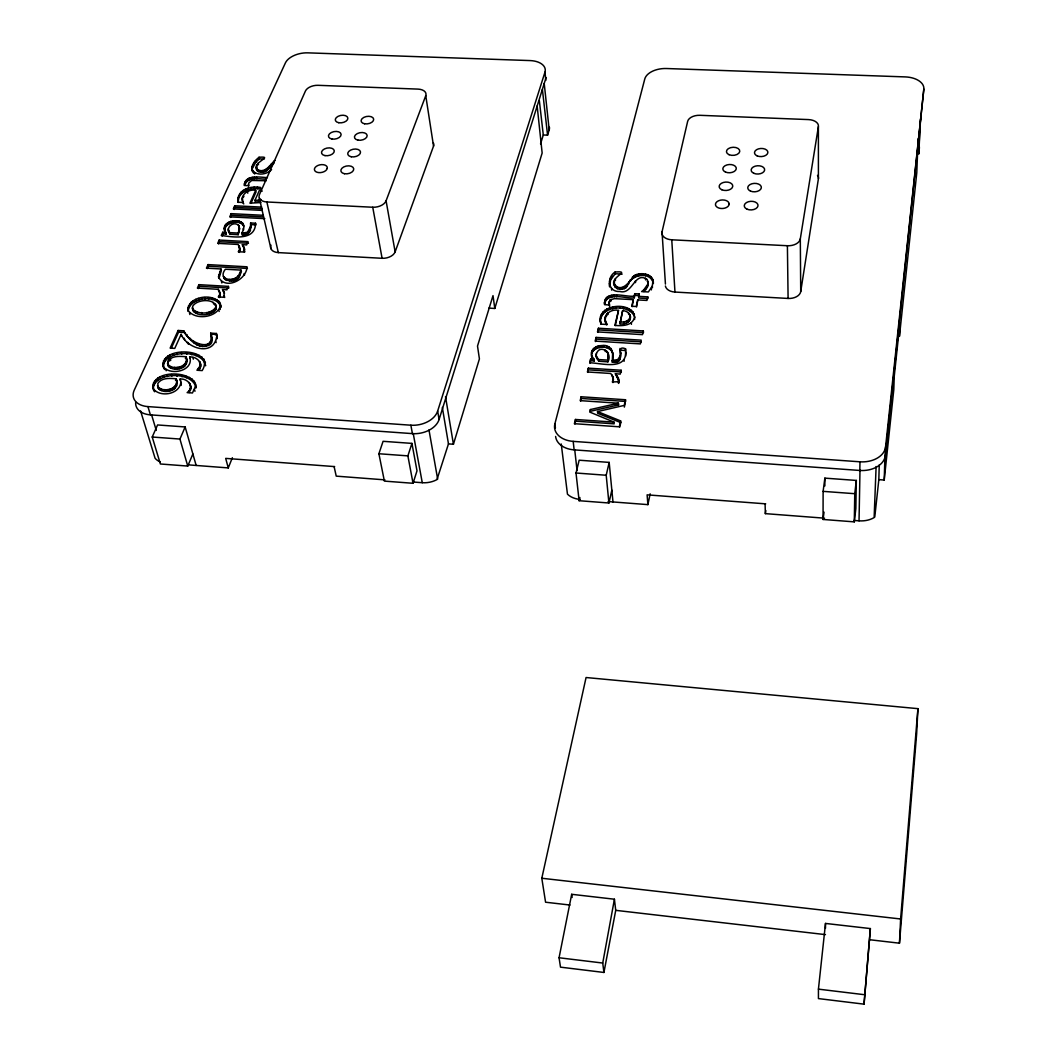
<?xml version="1.0" encoding="UTF-8"?>
<svg xmlns="http://www.w3.org/2000/svg" width="1057" height="1057" viewBox="0 0 1057 1057"><rect width="100%" height="100%" fill="white"/><g stroke="black" fill="none" stroke-linecap="round" stroke-linejoin="round"><path stroke-width="1.5" d="M823.059 519.463L823.112 491.36L824.87 478.134L856.329 480.433L855.84 508.602L854.294 521.867L823.059 519.463L824.024 512.13M824.856 485.943L824.87 478.134M220.477 305.803C217.663 291.507 185.649 295.709 188.186 311.419C189.005 297.004 217.914 293.714 220.9 307.455L220.477 305.803C216.659 318.249 194.012 320.548 187.736 309.767M825.491 928.231L825.504 923.435L870.373 928.574L864.045 1004.15L818.435 998.588L818.435 989.141L825.504 923.435M854.294 521.867L854.756 493.698L856.329 480.433M555.599 436.449A22.686 15.895 -6.2 0 0 574.136 449.872L859.817 470.457L859.975 461.803A23.677 16.568 1.3 0 0 885.581 446.82L923.831 89.105A19.872 11.574 -0.3 0 0 905.321 76.91L666.478 68.52A19.185 11.204 -4.4 0 0 644.77 79.011L554.899 423.791L555.401 428.032M854.109 520.454L859.037 520.824L859.988 470.325M609.638 306.464L609.176 301.826L610.153 299.897L614.461 298.642L633.315 299.66L632.192 306.649M609.281 305.235L609.176 301.826M205.111 364.15L205.56 365.801C203.367 349.669 165.381 349.101 163.188 366.343L164.707 369.488C153.86 345.203 217.095 346.63 202.164 370.597L196.919 370.241L199.707 366.449L200.288 363.08M198.425 368.576L198.875 370.227C204.331 363.885 196.84 356.315 189.837 356.989L190.286 358.64M859.037 520.824A20.598 14.824 1.9 0 0 874.139 517.573L876.108 466.507M864.045 1004.15L870.373 928.574M874.773 517.071L878.829 479.64L879.239 464.961M195.453 386.4L192.453 392.979L187.142 392.623C194.832 387.021 187.855 378.181 180.06 379.053L181.355 383.77L180.892 382.119C179.69 394.499 159.937 397.868 153.12 388.566C155.26 370.994 193.854 371.549 195.915 388.051C196.628 368.074 144.333 369.369 154.639 391.764L154.15 390.112M188.675 390.905L189.137 392.57L191 388.593L190.128 383.797M878.829 479.64L884.22 480.037L884.96 455.554M859.817 470.457A23.584 16.568 1.4 0 0 885.317 455.488L885.581 446.82M648.113 283.765L643.779 289.882L643.911 291.573L648.232 285.469L647.267 279.497C634.425 270.711 632.866 295.114 619.825 291.468C608.132 292.379 606.216 277.621 615.068 272.045C632.416 270.671 609.215 277.053 614.368 285.35C615.954 290.609 624.581 290.398 627.33 286.156C629.985 274.503 650.65 270.473 653.371 283.527C654.006 273.446 640.304 271.438 633.645 276.036C629.893 282.153 620.433 293.846 614.223 283.659M648.232 285.469L648.205 281.4M919.775 128.016L918.758 154.071L920.541 118.873M917.753 148.495L916.776 172.806L899.441 336.337L899.903 323.125L894.235 376.424L893.799 389.65L884.22 480.037M918.018 142.008L918.15 138.771M923.831 89.105L885.317 455.488M870.043 939.779L899.467 943.188L900.617 918.982L917.925 708.652L586.067 677.524L541.805 878.248L545.571 902.216L569.987 905.043M618.675 380.811L618.57 383.414L618.292 377.693L615.359 373.768L620.261 374.086L621.172 370.254L588.353 368.153L587.401 371.972L610.708 373.478L612.901 376.556L612.968 382.581M618.834 382.515L618.755 379.291M591.576 351.717L592.171 358.059C588.987 351.598 594.774 345.335 601.42 345.613C611.514 343.644 614.804 354.227 612.28 362.115C627.805 365.22 613.562 343.816 625.519 348.81L625.665 356.143M917.925 708.652L916.657 733.703L899.467 943.188M620.697 357.107L620.697 352.298M274.979 160.585L273.684 161.47L274.04 163.095C269.945 167.667 264.065 175.858 257.221 170.666C250.284 162.54 275.216 156.04 259.031 157.268C254.829 160.572 250.047 166.068 252.61 171.736L252.266 168.631L255.807 162.223L259.401 158.894L264.012 159.105M614.368 285.35L614.421 280.937M605.093 319.214L606.626 324.803C601.116 316.69 610.087 308.261 618.504 310.414L615.359 325.582M605.251 320.918L605.278 316.836M613.298 381.432L613.258 378.155M218.522 276.775L220.953 268.967L206.432 268.148L208.044 264.607L247.034 266.8C246.611 280.171 224.784 290.53 218.522 276.775L218.931 278.427L221.375 270.618L220.953 268.967M596.135 355.086C598.434 343.036 613.456 352.007 607.894 361.838L598.843 361.256L596.756 358.376L596.135 355.086L596.756 358.376M596.293 356.79L596.267 353.368M135.679 402.255A21.999 14.388 -15.6 0 0 150.398 414.859L412.415 433.621A22.303 15.326 -10.2 0 0 439.091 419.497L546.086 77.505M634.596 319.425C636.103 299.408 593.492 303.412 601.037 324.208L600.429 320.76L600.587 322.451M237.812 199.324C238.842 188.727 251.83 185.834 260.63 187.459L261 189.097C251.91 187.168 237.561 191.066 238.301 202.468L237.812 199.324L238.195 200.962M607.894 361.838L608.026 353.315M226.185 234.059C215.192 218.416 253.191 214.531 241.657 233.267L242.053 234.905L247.919 233.874L250.377 230.558L250.615 222.974L255.53 223.225C255.517 241.34 232.329 236.86 221.257 235.486L222.723 232.263L225.788 232.421L226.185 234.059L223.133 233.901L222.155 236.055M612.28 362.115L612.65 352.377M630.197 318.95C631.28 314.246 627.25 310.666 622.626 310.652L620.01 323.772C625.467 324.988 632.416 320.998 629.998 314.748M267.408 177.642C260.326 177.259 244.854 174.167 244.22 185.477L248.474 185.688L248.778 182.98L251.698 180.47L266.258 180.734M604.459 302.606C606.467 289.248 626.471 297.572 634.16 296.092L634.728 293.687L639.168 293.938L639.3 295.643L634.861 295.392L634.292 297.797C626.616 299.263 606.626 290.952 604.617 304.297L604.459 302.606L604.617 304.693L609.427 304.971L609.136 303.544M216.645 336.906C213.316 356.804 186.891 348.572 181.117 334.329L174.762 348.4L170.124 348.097L178.131 330.471L183.746 330.828C187.433 342.217 215.443 354.082 210.7 333.127L216.434 333.497L217.081 338.557L216.434 333.497M634.808 317.285C630.025 303.848 602.08 304.997 600.416 320.482L600.257 318.791M609.453 285.218L609.612 286.923L610.629 279.854L615.214 273.737L615.068 272.045M824.513 518.181L765.347 513.636L765.836 510.505M665.382 285.985A11.283 7.359 -3.9 0 0 674.961 292.062L788.099 298.444A11.455 7.478 -1.4 0 0 800.717 291.587L818.409 178.739L818.395 126.615A11.072 6.619 -1.8 0 0 808.473 119.586L699.879 115.305A10.9 6.514 -3.7 0 0 687.645 121.383L662.039 231.866L665.434 284.069M800.717 291.587L800.308 238.869L818.395 126.615M168.235 366.132L167.812 361.349C171.591 355.456 179.862 356.249 185.966 356.724C191.766 367.796 172.806 373.689 167.904 365.18L167.812 361.349M158.22 388.329L157.797 383.493C161.602 377.494 169.979 378.274 176.149 378.789C182.029 389.993 162.804 396.084 157.889 387.364M238.182 234.707L239.186 227.215L238.327 224.996C232.408 220.728 224.573 228.827 230.201 234.271L238.182 234.707L239.582 228.867L238.961 226M603.93 972.453L602.728 963.046L614.421 899.216L571.678 894.301L559.061 957.761L560.501 967.155L603.93 972.453L615.729 910.341L614.421 899.216M608.079 501.573L647.888 504.625L650.161 493.817M167.429 363.529C171.749 371.271 189.613 367.202 185.966 356.724M157.401 385.699C161.747 393.666 179.862 389.412 176.149 378.789M612.981 501.943L609.176 462.398L579.157 460.205L576.012 473.007L579.117 500.714L608.924 503L611.844 490.144M643.343 330.933L642.497 334.633L597.482 331.911L598.407 328.238L643.343 330.933L643.475 332.638L598.566 329.929L597.945 332.387M608.924 503L606.203 475.254L609.176 462.398M647.756 296.872L647.875 298.576L638.732 298.048L638.6 296.343L647.756 296.872L646.924 300.439L637.754 299.924L636.208 306.517L631.742 306.266L633.315 299.66M619.759 427.041L620.776 422.628L597.667 413.287L597.496 411.569L620.618 420.911L619.257 426.803L574.374 423.685L575.444 419.47L614.011 422.126L614.17 423.844L575.629 421.175L575.444 419.47M618.437 403.206L590.387 409.548L590.559 411.252L618.596 404.91L618.437 403.206L580.187 400.629L581.152 396.771L625.506 399.744L624.198 405.412L597.496 411.569M624.343 407.117L625.321 402.862M638.6 296.343L639.168 293.938M636.644 306.9L637.754 299.924M619.944 348.466L620.855 354.003M620.01 323.772L622.626 310.652M579.117 500.714L579.883 497.517M618.504 310.414L614.857 325.384C621.78 326.098 632.152 325.913 634.464 317.721M590.387 409.548L589.766 412.085L614.011 422.126M238.869 250.773L238.248 251.725L243.361 252.002L244.273 248.012L242.317 244.682L246.638 244.92L248.078 241.63L219.182 240.071L217.689 243.348L238.221 244.458L240.124 250.086L239.265 252.425L239.728 248.448M241.657 233.267L247.536 232.223L250.654 226.251M244.828 251.024L244.497 252.319L244.101 250.681M218.918 295.934L218.284 296.925L223.489 297.242L224.467 293.053L222.512 289.565L226.911 289.816L228.418 286.381L198.927 284.663L197.368 288.085L218.323 289.314L220.239 295.141L219.341 297.585L219.816 293.489M574.916 423.976L575.629 421.175M580.689 401.052L581.152 396.771M587.89 372.394L588.353 368.153M590.189 363.264L590.652 359.05L594.113 359.261L594.285 360.966L590.823 360.754M595.633 341.583L596.095 337.408L641.216 340.156L640.37 343.895L595.157 341.107L596.095 337.408M590.652 359.05L589.7 362.815C600.217 362.789 626.22 371.099 625.77 351.849L625.916 353.553M183.746 330.828C188.371 338.887 197.778 349.88 208.401 345.454C216.976 342.772 205.322 330.749 216.87 335.148M243.784 203.961C238.235 195.981 248.038 188.635 255.675 190.3L256.058 191.938L250.945 203.406M613.139 379.714L612.32 381.987L618.424 381.709M243.308 224.573L243.705 226.211C239.899 218.627 223.357 222.327 224.784 231.589M215.958 309.212C217.834 297.915 197.144 298.629 192.744 306.173C190.894 317.404 211.625 316.849 215.958 309.212L215.892 305.09M442.328 407.394L448.472 443.887L453.427 444.244L479.416 358.918L477.513 346.062L493.011 295.63L494.795 308.459L488.876 308.102M494.795 308.459L542.149 153.014L537.154 105.951M540.55 143.897L543.298 134.979L547.579 135.151L549.191 129.866A16.489 9.857 -6.7 0 0 549.429 127.263M412.534 481.966L422.272 482.705A19.502 13.741 -10.3 0 0 436.964 479.614L448.472 443.887M643.779 289.882L641.625 291.587L648.364 291.97L652.314 286.064L653.015 280.013M413.036 483.287L417 470.814L411.926 443.398L383.083 441.311L378.895 453.744L384.391 481.107L413.036 483.287L407.883 455.871L411.926 443.398M439.091 419.497L437.651 411.081L544.95 72.206A18.854 10.9 -6.7 0 0 530.072 60.579L307.838 52.85A18.498 10.411 -10.3 0 0 285.416 62.892L134.265 390.086A22.078 14.375 -15.5 0 0 147.927 406.601L150.398 414.859M266.219 179.201C259.573 179.109 247.219 176.162 244.814 185.319L244.431 183.68M612.122 360.411L617.565 359.842L620.538 355.403M619.864 322.068C623.617 322.226 629.06 321.711 630.051 317.245M271.015 245.158A10.781 6.686 -11.8 0 0 278.321 252.61L382.092 258.291A10.861 6.844 -9.9 0 0 395.133 251.857L433.542 146.104A10.266 6.144 -8.7 0 0 433.344 142.92M605.436 318.54L605.859 315.277M395.133 251.857L386.082 200.804L425.76 95.685A10.478 6.091 -8.6 0 0 417.991 89.105L318.038 85.313A10.398 5.959 -10.2 0 0 305.433 91.034L259.454 194.594A11.006 6.633 -11.6 0 0 266.879 201.979L278.321 252.61M591.748 353.421C594.906 345.19 611.038 344.688 612.809 354.082M188.238 464.855L228.259 467.907L232.368 457.721M196.166 465.463L185.147 426.949L157.572 424.954L152.221 437.017L160.373 463.983L187.763 466.071L192.876 453.968M187.763 466.071L179.941 439.051L185.147 426.949M240.137 274.701L241.419 271.755L241.022 270.103L225.392 269.218C216.223 280.541 237.045 286.143 240.137 274.701L239.728 273.05L241.022 270.103M210.7 333.127L212.061 337.896M251.037 227.902L250.998 224.613L255.913 224.864L255.53 223.225M254.948 200.315L258.41 200.183L258.78 201.821L255.318 201.953L254.948 200.315L259.322 190.471L262.268 191.092M255.675 190.3L249.914 203.195L260.973 202.534M263.021 215.284L231.166 213.659L229.726 216.844L264.818 218.654M261.726 207.119L234.76 205.771L233.32 208.929L261.925 210.369M171.26 348.282L178.593 332.123L178.131 330.471M198.333 288.601L199.363 286.315L198.927 284.663M207.397 268.61L208.467 266.258L208.044 264.607M218.601 243.903L219.182 240.071M230.598 217.425L231.166 213.659M234.192 209.511L234.76 205.771M223.437 276.432C227.427 281.928 237.812 279.484 239.728 273.05M243.176 197.567L243.956 196.206M192.361 308.604C197.289 314.827 210.99 314.497 215.536 307.547M256.851 169.028C263.695 174.233 269.588 166.028 273.684 161.47M271.596 169.622C266.919 174.63 256.587 176.242 252.24 170.111M258.41 200.183L261.119 199.522M266.879 201.979L372.738 207.238A11.085 6.791 -9.8 0 0 386.082 200.804M235.143 207.397L262.11 208.757M231.562 215.298L263.404 216.923M662.039 231.866A11.535 7.32 -4 0 0 671.763 239.794L787.399 245.726A11.719 7.452 -1.6 0 0 800.308 238.869M228.418 230.175L229.805 232.632L237.785 233.055M219.592 241.723L248.474 243.269M615.214 273.737L622.163 274.12M208.467 266.258L247.43 268.452M199.363 286.315L228.84 288.033L228.418 286.381M596.254 339.099L641.348 341.873M620.089 350.171L625.665 350.514L625.519 348.81M178.593 332.123L184.195 332.479M596.584 356.671L598.672 359.552L607.735 360.133M588.524 369.858L621.318 371.958L621.172 370.254M581.337 398.476L625.652 401.449L625.506 399.744M615.399 404.699L618.596 404.91M147.927 406.601L410.869 425.205A22.395 15.326 -10.2 0 0 437.651 411.081M554.899 423.791A22.778 15.895 -6.2 0 0 573.185 441.377L859.975 461.803M152.221 437.017L179.941 439.051M378.895 453.744L407.883 455.871M576.012 473.007L606.203 475.254M823.112 491.36L854.756 493.698M334.646 466.599L225.683 458.381L228.259 467.907M765.691 503.845L647.109 494.848L647.888 504.625M384.933 479.865L336.232 476.139L334.091 466.56M541.805 878.248L900.617 918.982M615.729 910.341L825.464 934.626M185.292 358.257L186.415 358.389M559.061 957.761L602.728 963.046M818.435 989.141L864.309 994.69M175.475 380.309L176.625 380.454M164.231 367.836C172.41 375.671 193.775 370.36 189.837 356.989M215.007 304.826L216.328 306.741M186.64 342.006L188.595 344.199L188.146 342.547M618.9 380.996L615.359 373.768M594.113 359.261L591.999 356.354M593.215 359.644L594.285 360.966M199.297 361.956L200.275 363.278M606.467 323.098L607.299 324.512L601.407 324.155L600.878 322.517M238.618 246.109L240.124 250.086M244.273 248.012L244.669 249.663L242.317 244.682M224.11 228.233L225.788 232.421M239.358 227.651L238.327 224.996M256.336 167.297L257.221 170.666M647.386 281.188L648.324 283.104M545.095 74.783L545.386 75.562M608.185 355.02L607.511 351.889M219.697 292.327L220.239 295.141M242.33 199.813L243.321 202.508L238.116 202.244L237.917 200.83M242.714 201.438L243.202 202.931M191.053 386.954L189.15 382.462M140.581 410.948L155.075 458.223A19.251 12.909 -16 0 0 160.268 461.869M162.712 364.691L163.69 367.981M151.587 414.82L156.264 430.41M154.428 381.247L154.917 382.911M153.318 383.163L153.807 384.814M152.697 385.092L153.186 386.756M157.784 378.089L158.259 379.754M160.849 388.87L161.338 390.535M159.435 388.302L159.924 389.954M158.405 387.549L158.894 389.201M155.921 379.569L156.41 381.22M152.631 386.888L153.609 390.218M164.826 389.531L165.302 391.196M160.003 376.86L160.492 378.512M169.292 389.346L169.767 391.011M163.214 375.671L163.69 377.323M167.204 389.571L167.693 391.235M172.925 387.972L173.388 389.637M164.469 359.169L164.945 360.82M163.373 361.045L163.848 362.696M165.711 369.104L166.187 370.756M167.019 374.865L167.495 376.517M171.168 388.817L171.644 390.482M162.765 362.934L163.24 364.586M169.199 359.459L169.675 361.111M176.043 384.259L176.519 385.924M167.772 356.077L168.235 357.728M170.864 366.62L171.34 368.272M169.464 366.052L169.926 367.717M171.459 374.495L171.934 376.147M174.867 386.281L175.343 387.932M168.433 365.326L168.909 366.977M165.936 357.517L166.411 359.169M174.022 387.192L174.497 388.844M180.76 383.731L181.223 385.382M174.788 367.268L175.264 368.919M176.559 374.614L177.034 376.279M169.966 354.861L170.428 356.513M170.296 358.627L170.772 360.278M176.678 381.498L177.153 383.163M179.214 367.07L179.69 368.721M181.553 375.156L182.015 376.82M177.153 367.294L177.629 368.959M173.137 353.685L173.599 355.35M180.06 379.053L180.522 380.718M189.983 388.738L190.445 390.403M182.808 365.722L183.271 367.387M185.847 376.054L186.309 377.719M181.064 366.554L181.54 368.206M176.902 352.893L177.365 354.557M194.514 389.61L194.977 391.275M185.887 362.089L186.349 363.74M189.441 377.349L189.903 379.001M184.724 364.057L185.186 365.722M181.289 352.536L181.751 354.187M190.537 386.941L191 388.593M183.892 364.956L184.354 366.607M184.222 338.148L184.671 339.812M195.347 383.532L195.796 385.197M186.349 352.642L186.812 354.293M194.25 381.062L194.713 382.726M181.117 334.329L181.566 335.981M192.282 379.014L192.744 380.679M186.494 359.38L186.957 361.032M186.997 334.699L187.446 336.351M192.85 357.504L193.312 359.169M191.291 353.17L191.74 354.822M199.707 366.449L200.156 368.1M195.558 354.042L196.007 355.707M190.352 338.293L190.802 339.944M201.94 356.936L202.389 358.587M189.467 312.912L189.903 314.563M187.776 307.931L188.225 309.582M196.47 343.274L196.919 344.939M199.112 355.297L199.562 356.949M199.813 361.613L200.738 364.731M200.249 364.678L200.698 366.343M193.682 341.332L194.131 342.983M191.238 302.117L191.674 303.769M192.348 307.455L192.81 310.256M192.81 309.635L193.259 311.286M202.257 344.873L202.706 346.537M189.626 303.887L190.075 305.539M204.992 361.349L205.428 363M203.895 358.931L204.345 360.582M199.178 344.371L199.628 346.035M188.437 305.909L188.873 307.561M196.747 311.855L197.183 313.506M205.388 344.688L205.824 346.352M193.272 300.624L193.708 302.276M194.99 311.273L195.439 312.925M193.682 310.533L194.131 312.185M198.491 298.444L198.927 300.096M209.867 342.309L210.303 343.961M201.583 312.528L202.019 314.193M207.965 343.789L208.401 345.454M195.717 299.382L196.153 301.034M201.504 297.836L201.94 299.488M211.651 338.293L212.087 339.958M211.123 340.394L211.559 342.045M208.969 312.132L209.405 313.784M204.754 297.546L205.19 299.197M215.694 340.975L216.13 342.64M206.802 312.476L207.238 314.127M213.765 309.926L214.188 311.577M212.457 310.837L212.88 312.489M208.242 297.598L208.678 299.25M210.858 311.577L211.294 313.242M214.571 298.629L214.994 300.28M215.443 304.059L215.879 305.711M215.919 306.253L216.355 307.904M213.276 302.434L213.699 304.086M214.796 308.829L215.218 310.481M211.691 297.968L212.113 299.62M219.882 302.315L220.913 305.632M218.693 300.835L219.116 302.487M219.856 307.812L220.292 309.463M216.91 299.58L217.332 301.232M218.72 309.807L219.156 311.458M219.275 290.675L220.186 293.727M218.323 289.314L218.746 290.966M219.42 294.903L219.843 296.555M219.605 271.979L220.028 273.631M221.428 281.321L221.838 282.972M223.793 291.455L224.216 293.106L222.512 289.565M224.269 295.841L224.692 297.506M218.693 274.609L219.116 276.26M226.185 278.797L226.594 280.449M225.049 278.242L225.458 279.894M224.11 277.489L224.533 279.14M231.245 279.339L231.655 280.99M229.29 279.352L229.713 280.99M234.68 278.546L235.077 280.197M222.723 232.263L223.133 233.901M233.042 279.074L233.452 280.726M238.169 275.837L238.565 277.489M225.458 224.824L225.854 226.475M224.771 225.973L225.167 227.612M225.049 231.298L225.445 232.936M236.134 277.753L236.543 279.405M229.171 221.996L229.567 223.635M227.704 222.816L228.101 224.454M229.805 232.632L230.201 234.271M228.272 228.827L228.827 231.813M226.449 223.767L226.859 225.405M239.173 245.752L240.058 248.739M232.632 220.913L233.029 222.565M239.344 249.782L239.754 251.434M244.114 273.525L244.524 275.177M230.796 221.375L231.192 223.014M239.186 227.215L239.582 228.867M243.599 246.479L243.995 248.131M236.477 220.649L236.874 222.287M238.671 230.109L239.067 231.747M234.562 220.662L234.958 222.3M245.488 233.108L245.885 234.76M242.568 222.921L242.951 224.573M243.136 228.471L243.533 230.109M244.167 233.306L244.55 234.945M241.168 221.745L241.564 223.384M242.582 233.306L242.978 234.958M239.146 220.992L239.529 222.644M248.99 230.743L249.373 232.395M239.82 193.669L240.203 195.307M247.536 232.223L247.919 233.874M238.631 195.756L239.014 197.395M246.598 232.738L246.994 234.39M237.984 197.633L238.367 199.271M243.282 190.339L243.665 191.964M250.615 222.974L250.919 224.797M241.366 191.872L241.749 193.497M249.994 228.907L250.377 230.558M242.225 197.963L242.621 199.601M245.647 180.839L246.03 182.478M247.43 191.555L247.8 193.193M244.973 182.029L245.356 183.654M245.541 189.071L245.924 190.709M248.95 178.21L249.333 179.835M250.958 187.472L251.341 189.111M247.642 178.937L248.012 180.562M248.448 184.46L248.831 186.085M246.545 179.809L246.915 181.447M248.118 188.106L248.501 189.745M252.253 177.285L252.636 178.924M254.063 187.155L254.433 188.793M250.483 177.655L250.866 179.28M613.417 379.859L612.901 376.556M253.891 162.58L254.261 164.205M256.521 177.127L256.891 178.765M252.597 164.984L252.967 166.61M254.327 172.423L254.697 174.048M257.419 187.155L257.789 188.793M253.112 171.419L253.482 173.057M259.335 198.095L270.909 248.672M251.896 166.993L252.266 168.631M254.261 177.114L254.645 178.739M260.749 170.6L261.119 172.238M258.119 163.082L258.489 164.707M258.384 170.137L258.754 171.776M256.957 164.945L256.825 169.873M255.437 160.585L255.807 162.223M264.699 170.058L265.069 171.683M262.849 170.521L263.219 172.146M259.031 157.268L259.401 158.894M267.791 167.891L268.148 169.516M266.338 169.186L266.694 170.824M271.424 163.624L271.781 165.262M269.522 165.896L269.879 167.521M630.131 316.453L630.355 317.602M410.869 425.205L412.415 433.621M372.738 207.238L382.092 258.291M413.247 433.555L422.272 482.705M428.983 429.935L437.664 479.138M445.512 396.626L453.427 444.244M425.76 95.685L433.542 146.104M571.678 894.301L572.128 897.485M223.688 276.815L223.859 278.07M561.241 443.98L567.464 494.161A19.832 14.23 -6.1 0 0 580.267 499.433M539.347 100.692L543.298 134.979M542.4 89.422L547.579 135.151M574.731 449.78L577.056 470.603M573.185 441.377L574.136 449.872M544.223 83.503L549.191 129.866M544.95 72.206L545.822 80.385M592.105 350.395L592.277 352.087M595.659 347.119L595.818 348.823M594.193 348.057L594.351 349.748M592.99 349.154L593.162 350.858M599.306 345.89L599.464 347.594M598.672 359.552L598.843 361.256M597.35 346.405L597.509 348.11M600.574 316.598L600.733 318.302M601.42 345.613L601.578 347.317M598.407 328.238L598.566 329.929M608.079 356.685L608.237 358.389M606.626 346.049L606.784 347.753M602.807 312.106L602.952 313.797M606.586 350.713L606.744 352.417M605.106 349.88L605.265 351.571M601.459 314.193L601.618 315.884M603.573 345.613L603.732 347.317M607.973 312.753L608.132 314.457M610.893 348.334L611.052 350.039M605.978 298.114L606.137 299.818M606.877 308.882L607.035 310.586M606.758 313.916L606.916 315.607M605.212 299.303L605.357 301.007M612.056 374.984L612.201 376.702M604.71 300.677L604.855 302.381M609.07 346.947L609.228 348.638M604.604 310.335L604.763 312.026M605.608 321.354L605.767 323.059M609.202 283.276L609.347 284.967M609.929 295.643L610.074 297.334M617.182 375.896L617.341 377.6M610.153 299.897L610.312 301.589M620.618 420.911L620.776 422.628M614.949 360.477L615.108 362.181M609.559 307.785L609.704 309.49M608.33 296.277L608.488 297.968M612.743 354.808L612.901 356.513M612.082 350.263L612.241 351.968M613.179 360.477L613.337 362.181M607.022 297.109L607.18 298.801M619.812 357.543L619.957 359.248M614.051 295.048L614.196 296.753M611.765 275.864L611.911 277.568M618.504 359.248L618.649 360.952M610.47 278.163L610.629 279.854M611.514 288.429L611.659 290.12M611.831 295.233L611.99 296.938M617.565 359.842L617.711 361.547M612.598 307.072L612.743 308.776M609.532 280.937L609.691 282.629M618.292 377.693L618.437 379.397M610.933 299.316L611.091 301.007M616.403 360.265L616.548 361.97M623.947 359.591L624.092 361.296M617.143 286.989L617.288 288.693M615.319 278.784L615.465 280.475M616.575 295.088L616.72 296.792M615.187 285.681L615.333 287.385M614.566 284.756L614.712 286.447M615.993 306.728L616.152 308.433M623.709 321.949L623.855 323.64M619.904 287.544L620.049 289.248M619.772 306.768L619.917 308.472M627.845 320.535L627.99 322.24M626.603 307.864L626.748 309.569M624.198 286.949L624.343 288.653M626.603 321.209L626.748 322.913M622.229 287.464L622.375 289.169M623.432 307.164L623.564 308.855M628.69 282.153L628.823 283.844M631.306 322.636L631.439 324.327M629.311 308.895L629.443 310.586M627.184 284.452L627.33 286.156M629.576 318.593L629.721 320.297M628.558 312.793L628.69 314.497M628.836 319.676L628.981 321.381M625.836 285.958L625.982 287.649M634.16 296.092L634.292 297.797M632.39 277.053L632.522 278.744M634.253 313.612L634.385 315.316M633.209 311.841L633.341 313.533M630.329 279.537L630.461 281.241M631.531 310.243L631.676 311.934M635.151 275.177L635.283 276.868M635.402 280.924L635.534 282.615M633.645 276.036L633.777 277.74M634.728 293.687L634.861 295.392M638.719 274.027L638.851 275.718M636.829 274.49L636.961 276.194M643.158 273.789L643.277 275.481M640.819 273.776L640.952 275.481M647.69 274.701L647.809 276.392M647.254 285.985L647.373 287.676M645.563 274.08L645.682 275.785M645.431 278.189L645.55 279.894M645.721 288.059L645.84 289.763M652.301 278.361L652.42 280.065M652.314 286.064L652.433 287.768M651.112 276.881L651.231 278.572M651.284 288.191L651.403 289.895M649.54 275.626L649.659 277.33M671.763 239.794L674.961 292.062M765.096 503.793L765.347 513.636M787.399 245.726L788.099 298.444M919.035 145.8A17.361 10.451 0 0 1 919.339 148.522M817.484 175.356A10.834 6.672 -1.5 0 1 818.409 178.739M729.158 203.961L728.841 205.296A6.857 4.281 -3.1 0 1 720.966 208.48A6.857 4.281 -3.1 0 1 715.483 204.067A6.857 4.281 -3.1 0 1 722.235 199.945L724.349 200.077A6.857 4.281 -3.1 0 1 729.158 203.961M327.26 168.354L326.705 169.596A6.527 3.898 -10.6 0 1 318.765 172.608A6.527 3.898 -10.6 0 1 314.576 168.473A6.527 3.898 -10.6 0 1 321.658 164.615L323.587 164.733A6.527 3.898 -10.6 0 1 327.26 168.354M364.612 123.788A6.355 3.726 -9.5 0 0 373.676 119.164A6.355 3.726 -9.5 0 0 363.859 117.38A6.355 3.726 -9.5 0 0 364.612 123.788M358.006 140.145A6.421 3.792 -9.7 0 0 367.149 135.441A6.421 3.792 -9.7 0 0 357.266 133.605A6.421 3.792 -9.7 0 0 358.006 140.145M351.268 156.78A6.474 3.858 -9.9 0 0 360.516 152.01A6.474 3.858 -9.9 0 0 350.554 150.134A6.474 3.858 -9.9 0 0 351.268 156.78M344.423 173.718A6.527 3.924 -10.1 0 0 353.751 168.869A6.527 3.924 -10.1 0 0 343.723 166.953A6.527 3.924 -10.1 0 0 344.423 173.718M325.001 155.604A6.461 3.832 -10.4 0 0 334.276 150.847A6.461 3.832 -10.4 0 0 324.393 148.971A6.461 3.832 -10.4 0 0 325.001 155.604M331.951 139.022A6.408 3.766 -10.1 0 0 341.12 134.331A6.408 3.766 -10.1 0 0 331.317 132.508A6.408 3.766 -10.1 0 0 331.951 139.022M338.768 122.718A6.342 3.7 -10 0 0 347.859 118.093A6.342 3.7 -10 0 0 338.108 116.323A6.342 3.7 -10 0 0 338.768 122.718M757.208 155.907A6.699 4.069 -2.5 0 0 767.831 152.803A6.699 4.069 -2.5 0 0 758.503 148.865A6.699 4.069 -2.5 0 0 757.208 155.907M753.879 173.335A6.752 4.149 -2.5 0 0 764.607 170.19A6.752 4.149 -2.5 0 0 755.2 166.16A6.752 4.149 -2.5 0 0 753.879 173.335M750.483 191.092A6.818 4.228 -2.5 0 0 761.317 187.895A6.818 4.228 -2.5 0 0 751.844 183.786A6.818 4.228 -2.5 0 0 750.483 191.092M747.035 209.18A6.884 4.307 -2.5 0 0 757.975 205.93A6.884 4.307 -2.5 0 0 748.409 201.728A6.884 4.307 -2.5 0 0 747.035 209.18M725.512 172.066A6.725 4.122 -3 0 0 736.24 168.922A6.725 4.122 -3 0 0 726.952 164.918A6.725 4.122 -3 0 0 725.512 172.066M721.878 189.771A6.791 4.202 -3.1 0 0 732.712 186.574A6.791 4.202 -3.1 0 0 723.332 182.478A6.791 4.202 -3.1 0 0 721.878 189.771M729.092 154.705A6.672 4.056 -3 0 0 739.728 151.6A6.672 4.056 -3 0 0 730.506 147.676A6.672 4.056 -3 0 0 729.092 154.705"/></g></svg>
